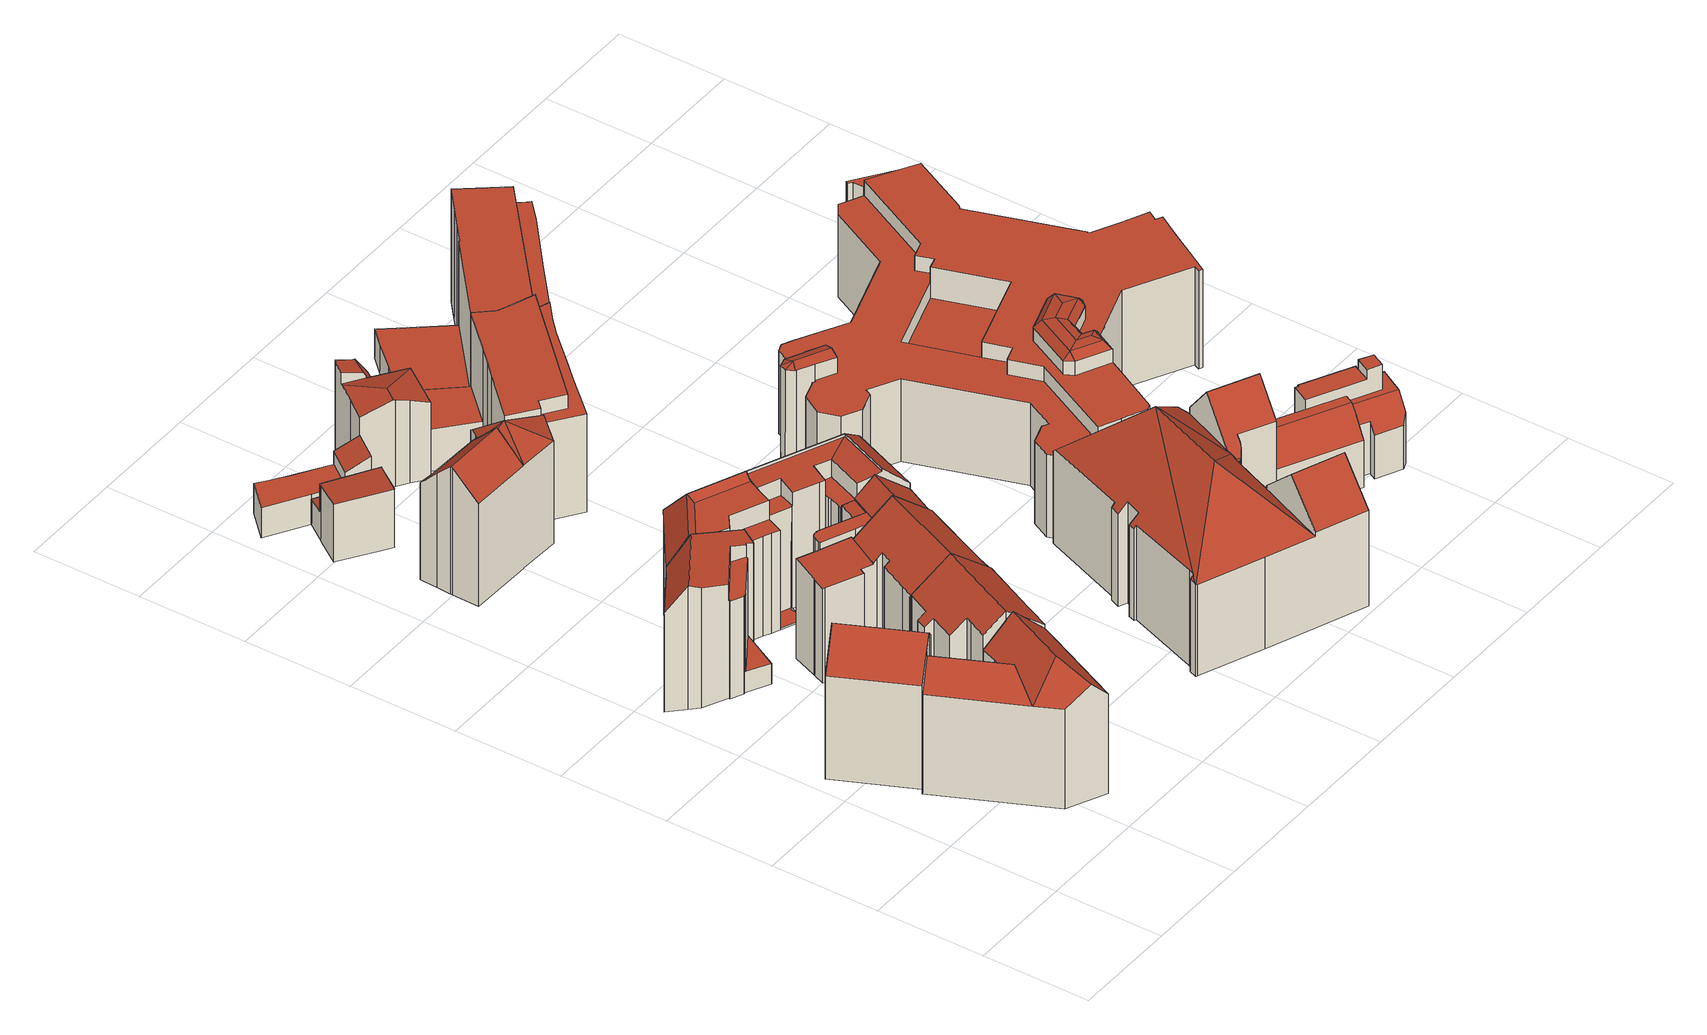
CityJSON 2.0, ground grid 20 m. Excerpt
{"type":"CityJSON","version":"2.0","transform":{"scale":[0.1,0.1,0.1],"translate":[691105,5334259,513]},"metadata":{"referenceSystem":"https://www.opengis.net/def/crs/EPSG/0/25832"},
"CityObjects":{
"building1":{"type":"Building","attributes":{"Gemeindeschluessel":"09162000","HoeheDach":"540.740","HoeheGrund":"514.372","Methode":"2000","NiedrigsteTraufeDesGebaeudes":"534.803","Geometrietyp2DReferenz":"3000","function":"31001_9998","roofType":"3100","measuredHeight":26.37,"storeysAboveGround":6},"geometry":[{"type":"MultiSurface","lod":"2","boundaries":[[[0,1,2,3,4,5,6,7,8,9]],[[6,10,11,7]],[[4,12,13,5]],[[14,15,16,17,18,19,11]],[[0,17,16,1]],[[1,16,15,2]],[[3,14,12,4]],[[2,15,14,3]],[[8,19,18,9]],[[13,12,14,11,10]],[[7,11,19,8]],[[5,13,10,6]],[[9,18,17,0]]],"semantics":{"surfaces":[{"type":"GroundSurface"},{"type":"WallSurface"},{"type":"RoofSurface"}],"values":[0,1,1,2,1,1,1,1,1,2,1,1,1]}}]},
"building2":{"type":"Building","attributes":{"Gemeindeschluessel":"09162000","HoeheDach":"538.880","HoeheGrund":"513.494","Methode":"2000","NiedrigsteTraufeDesGebaeudes":"533.080","Geometrietyp2DReferenz":"3000","function":"31001_9998","roofType":"3200","measuredHeight":25.39,"storeysAboveGround":6},"geometry":[{"type":"MultiSurface","lod":"2","boundaries":[[[20,21,22,23]],[[24,25,26,27]],[[24,28,29,30,31,25]],[[32,33,34,35,36,37,38]],[[28,24,27,39,40,41,20,23,42,43,44,45,46,47,48,49]],[[29,50,51,30]],[[39,37,36,40]],[[43,52,53,44]],[[50,54,55,56,57,58,59,51]],[[23,22,60,42]],[[48,55,54,49]],[[33,61,34]],[[31,30,51,59,53,52,60,22,21,61,33]],[[46,57,56,47]],[[47,56,55,48]],[[42,60,52,43]],[[31,32,38,26,25]],[[45,58,57,46]],[[40,36,35,41]],[[33,32,31]],[[20,41,35,34,61,21]],[[28,49,54,50,29]],[[45,44,53,59,58]],[[39,27,26,38,37]]],"semantics":{"surfaces":[{"type":"WallSurface"},{"type":"RoofSurface"},{"type":"GroundSurface"}],"values":[0,0,0,1,2,1,0,0,1,0,0,1,1,0,0,0,1,0,0,0,0,0,0,0]}}]},
"building3":{"type":"Building","attributes":{"Gemeindeschluessel":"09162000","HoeheDach":"517.518","HoeheGrund":"513.070","Methode":"1000","NiedrigsteTraufeDesGebaeudes":"517.518","Geometrietyp2DReferenz":"3000","function":"31001_2000","roofType":"1000","measuredHeight":4.45},"geometry":[{"type":"MultiSurface","lod":"2","boundaries":[[[62,63,64,65,66,67,68,69,70,71,72,73,74,75]],[[76,75,74,77]],[[78,69,68,79]],[[80,81,63,62,75,76]],[[81,82,83,65,64,63]],[[84,66,65,83]],[[71,70,85,86,87,72]],[[85,70,69,78]],[[82,81,80,76,77,88,87,86,85,78,79,89,84,83]],[[68,67,66,84,89,79]],[[77,74,73,88]],[[88,73,72,87]]],"semantics":{"surfaces":[{"type":"RoofSurface"},{"type":"WallSurface"},{"type":"GroundSurface"}],"values":[0,1,1,1,1,1,1,1,2,1,1,1]}}]},
"building4":{"type":"Building","attributes":{"Gemeindeschluessel":"09162000","HoeheDach":"516.360","HoeheGrund":"513.070","Methode":"2000","NiedrigsteTraufeDesGebaeudes":"516.360","Geometrietyp2DReferenz":"3000","function":"51009_1610","roofType":"1000","measuredHeight":3.29},"geometry":[{"type":"MultiSurface","lod":"2","boundaries":[[[90,91,92,93]],[[90,93,94,95,96,97,98,99,100,101,102,103,104,105,106,107,108,109,110,111,112,113,114,115,116,83,84,79,117,85,87,88,77,76,81,118,119,120]],[[113,121,122,114]],[[103,123,124,104]],[[96,125,126,97]],[[116,127,128,83]],[[93,92,129,94]],[[119,130,131,120]],[[98,132,133,99]],[[102,134,123,103]],[[87,135,136,88]],[[118,137,130,119]],[[84,138,139,79]],[[95,140,125,96]],[[76,141,142,81]],[[94,129,140,95]],[[114,122,143,115]],[[104,124,144,105]],[[99,133,145,100]],[[117,146,147,85]],[[88,136,148,77]],[[109,149,150,110]],[[81,142,137,118]],[[83,128,138,84]],[[77,148,141,76]],[[110,150,151,111]],[[79,139,146,117]],[[105,144,152,106]],[[115,143,127,116]],[[107,153,154,108]],[[97,126,132,98]],[[108,154,149,109]],[[101,155,134,102]],[[92,91,131,130,137,142,141,148,136,135,147,146,139,138,128,127,143,122,121,156,151,150,149,154,153,152,144,124,123,134,155,145,133,132,126,125,140,129]],[[120,131,91,90]],[[100,145,155,101]],[[106,152,153,107]],[[111,151,156,112]],[[112,156,121,113]],[[85,147,135,87]]],"semantics":{"surfaces":[{"type":"WallSurface"},{"type":"GroundSurface"},{"type":"RoofSurface"}],"values":[0,1,0,0,0,0,0,0,0,0,0,0,0,0,0,0,0,0,0,0,0,0,0,0,0,0,0,0,0,0,0,0,0,2,0,0,0,0,0,0]}}]},
"building5":{"type":"Building","attributes":{"Gemeindeschluessel":"09162000","HoeheDach":"539.340","HoeheGrund":"514.979","Methode":"2000","NiedrigsteTraufeDesGebaeudes":"519.100","Geometrietyp2DReferenz":"3000","function":"31001_2000","roofType":"3100","measuredHeight":24.36,"storeysAboveGround":7},"geometry":[{"type":"MultiSurface","lod":"2","boundaries":[[[157,158,159,160,161,162,163,164,165,166,167,168,169,170,171,172]],[[172,171,173,174,175]],[[170,176,173,171]],[[175,177,157,172]],[[178,179,180,181]],[[163,182,183,164]],[[167,184,185,168]],[[186,178,181]],[[161,160,186,181,180,187]],[[174,173,176,188,185,184,189]],[[190,191,192,193]],[[167,166,194,189,184]],[[177,195,158,157]],[[158,195,196,159]],[[166,165,197,193,192,194]],[[162,198,182,163]],[[177,175,174,189,194,192,191,199,196,195]],[[164,183,197,165]],[[168,185,188,169]],[[200,199,191,190]],[[198,187,180,179,200,190,193,197,183,182]],[[160,159,196,199,200,179,178,186]],[[169,188,176,170]],[[161,187,198,162]]],"semantics":{"surfaces":[{"type":"GroundSurface"},{"type":"WallSurface"},{"type":"RoofSurface"}],"values":[0,1,1,1,1,1,1,2,1,2,1,1,1,1,1,1,2,1,1,1,2,1,1,1]}}]},
"building6":{"type":"Building","attributes":{"Gemeindeschluessel":"09162000","HoeheDach":"539.519","HoeheGrund":"513.494","Methode":"2000","NiedrigsteTraufeDesGebaeudes":"532.766","Geometrietyp2DReferenz":"3000","function":"31001_1000","roofType":"3100","measuredHeight":26.02,"storeysAboveGround":6},"geometry":[{"type":"MultiSurface","lod":"2","boundaries":[[[201,202,203,204,205,206]],[[207,208,209,210,211,212,213,214,215,216,217,218,219,220,221,222]],[[223,214,213,224]],[[225,226,227,206,205,204,228,229,212,211,210]],[[230,229,228,231]],[[222,221,220,232,233,234]],[[235,226,225,44]],[[46,227,226,235]],[[231,228,204,203]],[[236,215,214,223]],[[203,202,201,46,235,44,237,43,238,239,234,233,232,240,241,242,243,236,223,224,244,230,231]],[[240,232,220,219,218,241]],[[212,229,230,244,224,213]],[[43,209,208,238]],[[238,208,207,239]],[[201,206,227,46]],[[241,218,217,242]],[[237,44,225,210,209,43]],[[216,215,236,243,242,217]],[[239,207,222,234]]],"semantics":{"surfaces":[{"type":"WallSurface"},{"type":"RoofSurface"},{"type":"GroundSurface"}],"values":[0,1,0,1,0,0,0,0,0,0,2,0,0,0,0,0,0,0,0,0]}}]},
"building7":{"type":"Building","attributes":{"Gemeindeschluessel":"09162000","HoeheDach":"539.070","HoeheGrund":"514.590","Methode":"2000","NiedrigsteTraufeDesGebaeudes":"534.308","Geometrietyp2DReferenz":"3000","function":"31001_9998","roofType":"3100","measuredHeight":24.48,"storeysAboveGround":5},"geometry":[{"type":"MultiSurface","lod":"2","boundaries":[[[245,246,247,248,249]],[[245,249,250,251]],[[252,253,254,255]],[[256,257,258,259]],[[260,253,252,261,262,263,264]],[[258,257,265,266,267,268,269,270,271,272]],[[271,273,274,272]],[[270,275,273,271]],[[276,268,267,277]],[[249,248,262,261]],[[277,267,266,278]],[[279,269,268,276]],[[279,264,263,275,270,269]],[[280,281,246,245,251]],[[249,261,252,255,250]],[[260,264,279,276,277,278,282,256,259,281,280,254,253]],[[250,255,254,280,251]],[[278,266,265,282]],[[282,265,257,256]],[[281,259,258,272,274,247,246]],[[262,248,247,274,273,275,263]]],"semantics":{"surfaces":[{"type":"RoofSurface"},{"type":"WallSurface"},{"type":"GroundSurface"}],"values":[0,0,1,1,1,0,1,1,1,0,1,1,1,1,0,2,1,1,1,1,0]}}]},
"building8":{"type":"Building","attributes":{"Gemeindeschluessel":"09162000","HoeheDach":"539.250","HoeheGrund":"514.206","Methode":"2000","NiedrigsteTraufeDesGebaeudes":"532.777","Geometrietyp2DReferenz":"3000","function":"31001_9998","roofType":"3100","measuredHeight":25.04,"storeysAboveGround":5},"geometry":[{"type":"MultiSurface","lod":"2","boundaries":[[[283,284,285,286,287]],[[288,289,290,291]],[[283,287,292,293]],[[294,295,296,297]],[[298,299,289,288]],[[300,301,302,303]],[[304,305,306,307]],[[307,306,308,309]],[[310,311,305,304]],[[293,292,312,313]],[[314,315,316,317]],[[290,289,299,318,319,320,308,306,305,311,321]],[[322,320,319]],[[323,324,325,326]],[[326,325,327,328]],[[329,330,331,332]],[[291,290,321,333]],[[297,296,334,335]],[[317,316,330,329]],[[336,337,338,339]],[[300,303,340,341]],[[335,334,302,301]],[[313,312,295,294]],[[339,338,315,314]],[[298,332,331,342,318,299]],[[302,334,296,295,312,292,287,286,303]],[[318,342,319]],[[343,309,308,320,322,344]],[[343,344,285,284]],[[333,321,311,310]],[[303,286,285,344,322,319,342,331,330,316,315,338,337,327,325,324,340]],[[300,341,323,326,328,336,339,314,317,329,332,298,288,291,333,310,304,307,309,343,284,283,293,313,294,297,335,301]],[[328,327,337,336]],[[341,340,324,323]]],"semantics":{"surfaces":[{"type":"WallSurface"},{"type":"RoofSurface"},{"type":"GroundSurface"}],"values":[0,0,0,0,0,0,0,0,0,0,0,1,0,0,0,0,0,0,0,0,0,0,0,0,0,1,0,0,0,0,1,2,0,0]}}]},
"building9":{"type":"Building","attributes":{"Gemeindeschluessel":"09162000","HoeheDach":"527.117","HoeheGrund":"515.690","Methode":"2000","NiedrigsteTraufeDesGebaeudes":"520.556","Geometrietyp2DReferenz":"3000","function":"31001_9998","roofType":"1000","measuredHeight":11.43,"storeysAboveGround":3},"geometry":[{"type":"MultiSurface","lod":"2","boundaries":[[[345,346,347,348,349,350]],[[351,352,353,354,355,356]],[[357,358,359,360,361,362,363,364,365,349,348,347,366]],[[367,356,355,350,349,365,364]],[[368,369,367,364,363,362]],[[354,353,370,346,345,350,355]],[[358,357,366,370,353,352,371]],[[360,359,358,371,372,373]],[[374,373,372,371,352,351,356,367,369,368]],[[347,346,370,366]],[[361,360,373,374,368,362]]],"semantics":{"surfaces":[{"type":"WallSurface"},{"type":"GroundSurface"},{"type":"RoofSurface"}],"values":[0,0,1,0,0,2,0,0,2,0,0]}}]},
"building10":{"type":"Building","attributes":{"Gemeindeschluessel":"09162000","HoeheDach":"540.650","HoeheGrund":"515.300","Methode":"2000","NiedrigsteTraufeDesGebaeudes":"534.449","Geometrietyp2DReferenz":"3000","function":"31001_9998","roofType":"3100","measuredHeight":25.35,"storeysAboveGround":6},"geometry":[{"type":"MultiSurface","lod":"2","boundaries":[[[375,376,377,378]],[[379,380,381]],[[382,381,383,384]],[[385,386,387,388,389,390]],[[391,392,393,394]],[[395,396,397,398,399,400,401,375,378,402,403,404,391,394,387,386,385,405,406,407,408,409,410,411,412]],[[403,413,414,404]],[[383,415,416,384]],[[399,417,418,400]],[[398,397,396,419,420,382,384,417,399]],[[421,380,379,422,410,409,408,407]],[[411,423,424,412]],[[420,419,425,424,381]],[[426,427,428]],[[381,428,429,415,383]],[[430,427,426,421,407,406,405,385,390]],[[420,381,382]],[[424,423,422,379,381]],[[377,431,413,403,402,378]],[[395,425,419,396]],[[394,393,388,387]],[[432,433,430,390,389,388,393,392,414,413,431,377,376,434]],[[412,424,425,395]],[[415,429,428,427,430,433,432]],[[384,416,415,432,434,418,417]],[[404,414,392,391]],[[418,434,376,375,401,400]],[[410,422,423,411]],[[381,380,421,426,428]]],"semantics":{"surfaces":[{"type":"WallSurface"},{"type":"RoofSurface"},{"type":"GroundSurface"}],"values":[0,1,1,0,0,2,0,0,0,0,0,0,1,1,1,0,1,1,0,0,0,1,0,0,1,0,0,0,1]}}]},
"building11":{"type":"Building","attributes":{"Gemeindeschluessel":"09162000","HoeheDach":"525.798","HoeheGrund":"515.570","Methode":"2000","NiedrigsteTraufeDesGebaeudes":"521.545","Geometrietyp2DReferenz":"3000","function":"31001_2000","roofType":"1000","measuredHeight":10.23},"geometry":[{"type":"MultiSurface","lod":"2","boundaries":[[[435,436,437,438]],[[439,438,437,440]],[[441,442,443,444,445,446]],[[447,439,440,448,449,443,442,441]],[[450,447,441,446]],[[440,437,436,451,452,453,448]],[[454,455,450,446,445,444,456,453,452,451]],[[455,454,435,438,439,447,450]],[[451,436,435,454]],[[449,448,453,456,444,443]]],"semantics":{"surfaces":[{"type":"RoofSurface"},{"type":"WallSurface"},{"type":"GroundSurface"}],"values":[0,1,1,0,1,1,2,1,1,1]}}]},
"building12":{"type":"Building","attributes":{"Gemeindeschluessel":"09162000","HoeheDach":"538.540","HoeheGrund":"514.084","Methode":"2000","NiedrigsteTraufeDesGebaeudes":"517.982","Geometrietyp2DReferenz":"3000","function":"31001_1000","roofType":"3100","measuredHeight":24.46,"storeysAboveGround":5},"geometry":[{"type":"MultiSurface","lod":"2","boundaries":[[[457,458,459,460]],[[461,462,463,464]],[[465,466,467,468]],[[469,457,460,470]],[[471,472,473,474,475,476,477,478,479,480,481,463,462,482,483,484,485]],[[477,476,486,487,488,489,478]],[[490,491,474,473,472,492]],[[488,493,467,466,494,495,489]],[[494,466,465,496,497,495]],[[498,458,457,469]],[[499,492,472,471,485,500]],[[501,483,482,502]],[[503,460,459,504,505,506]],[[506,505,504,507,486,476,475]],[[507,504,459,508,509,510,468,467,493,511]],[[463,481,480,512,513,464]],[[488,487,511,493]],[[486,507,511,487]],[[470,460,503,514]],[[508,459,458,498]],[[469,470,514,515,491,490,492,499,500,516,501,502,461,464,513,512,517,518,497,496,465,468,510,509,508,498]],[[479,478,489,495,497,518,517]],[[502,482,462,461]],[[516,484,483,501]],[[515,514,503,506,475,474,491]],[[500,485,484,516]],[[512,480,479,517]]],"semantics":{"surfaces":[{"type":"RoofSurface"},{"type":"WallSurface"},{"type":"GroundSurface"}],"values":[0,1,1,1,0,1,1,0,1,1,1,1,0,1,1,1,1,0,1,1,2,1,1,1,1,1,1]}}]},
"building13":{"type":"Building","attributes":{"Gemeindeschluessel":"09162000","HoeheDach":"539.080","HoeheGrund":"514.563","Methode":"2000","NiedrigsteTraufeDesGebaeudes":"514.891","Geometrietyp2DReferenz":"3000","function":"31001_9998","roofType":"2100","measuredHeight":24.52,"storeysAboveGround":5},"geometry":[{"type":"MultiSurface","lod":"2","boundaries":[[[519,520,521,522]],[[523,252,261,524]],[[525,526,527,279]],[[528,529,530,531]],[[532,533,534,535]],[[532,536,537,538,539,533]],[[529,540,541,542,543,544,530]],[[535,534,545,546]],[[522,521,547,548,549]],[[550,551,552,553]],[[542,554,555,543]],[[539,556,557,521,520,558,545,534,533]],[[559,560,561,538,537]],[[539,538,561,556]],[[562,563,526,525]],[[550,553,536,532,535,546,564,565,566,567,562,525,279,264,260,253,568]],[[567,566,549,548,569,541,540]],[[546,545,558,564]],[[556,561,570,557]],[[551,550,568,571]],[[264,279,527,531,530,544]],[[524,560,559,572]],[[260,264,544,543,555,573,261,252,253]],[[557,570,547,521]],[[574,519,522,549]],[[523,571,568,253,252]],[[573,555,554,569,548,547,570,561,560]],[[524,572,552,551,571,523]],[[565,564,558,520,519,574]],[[565,574,549,566]],[[536,553,552,572,559,537]],[[261,573,560,524]],[[541,569,554,542]],[[526,563,528,531,527]],[[562,567,540,529,528,563]]],"semantics":{"surfaces":[{"type":"WallSurface"},{"type":"RoofSurface"},{"type":"GroundSurface"}],"values":[0,1,0,0,0,0,1,0,0,0,0,1,1,0,0,2,0,0,0,0,0,0,0,0,1,0,1,1,0,0,0,0,0,1,0]}}]},
"building14":{"type":"Building","attributes":{"Gemeindeschluessel":"09162000","HoeheDach":"531.320","HoeheGrund":"514.096","Methode":"2000","NiedrigsteTraufeDesGebaeudes":"521.301","Geometrietyp2DReferenz":"3000","function":"31001_9998","roofType":"3200","measuredHeight":17.22,"storeysAboveGround":4},"geometry":[{"type":"MultiSurface","lod":"2","boundaries":[[[575,576,577,578]],[[579,580,581,582]],[[583,584,585,586,587]],[[588,589,576,575]],[[577,576,589,590,591,592,593]],[[594,595,596,597,598,599,600]],[[601,597,596,602]],[[603,604,605,606]],[[607,590,589,588]],[[608,594,600,609]],[[607,609,600,599,610,591,590]],[[587,586,581,580,605,604,611]],[[597,585,584,598]],[[612,583,587,611]],[[606,605,580,579]],[[603,613,614,615,612,611,604]],[[593,592,615,614,616]],[[617,578,577,593,616]],[[601,582,581,586,585,597]],[[608,609,607,588,575,578,617,613,603,606,579,582,601,602,618]],[[583,612,615,592,591,610]],[[602,596,595,618]],[[594,608,618,595]],[[583,610,599,598,584]],[[617,616,614,613]]],"semantics":{"surfaces":[{"type":"WallSurface"},{"type":"RoofSurface"},{"type":"GroundSurface"}],"values":[0,0,1,0,1,1,0,0,0,0,0,1,0,0,0,0,1,0,0,2,1,0,0,0,0]}}]},
"building15":{"type":"Building","attributes":{"Gemeindeschluessel":"09162000","HoeheDach":"536.943","HoeheGrund":"514.730","Methode":"2000","NiedrigsteTraufeDesGebaeudes":"534.059","Geometrietyp2DReferenz":"3000","function":"31001_9998","roofType":"1000","measuredHeight":22.21,"storeysAboveGround":7},"geometry":[{"type":"MultiSurface","lod":"2","boundaries":[[[619,620,621,622]],[[620,619,623,624,625,626,627]],[[628,629,630,631]],[[632,633,634,635]],[[636,637,629,628]],[[638,639,640,641]],[[642,643,644,645,646,640,639,647,623,619,622,632,635]],[[648,647,639,638]],[[641,640,646,649]],[[634,633,621,620,627,650,651,630,629,637,652,653,654,655]],[[656,653,652,657]],[[658,644,643,659]],[[655,654,653,656,660,661]],[[658,662,649,646,645,644]],[[624,623,647,648]],[[622,621,633,632]],[[648,638,641,649,662,658,659,663,664,661,660,656,657,636,628,631,665,666,626,625,624]],[[657,652,637,636]],[[631,630,651,665]],[[664,663,642,635,634,655,661]],[[650,627,626,666,665,651]],[[659,643,642,663]]],"semantics":{"surfaces":[{"type":"WallSurface"},{"type":"RoofSurface"},{"type":"GroundSurface"}],"values":[0,0,0,0,0,0,1,0,0,1,0,0,0,0,0,0,2,0,0,0,0,0]}}]},
"building16":{"type":"Building","attributes":{"Gemeindeschluessel":"09162000","HoeheDach":"522.399","HoeheGrund":"514.175","Methode":"2000","NiedrigsteTraufeDesGebaeudes":"522.399","Geometrietyp2DReferenz":"3000","function":"31001_9998","roofType":"1000","measuredHeight":8.22,"storeysAboveGround":2},"geometry":[{"type":"MultiSurface","lod":"2","boundaries":[[[667,668,669,670]],[[671,672,673,674]],[[675,676,672,671]],[[667,670,675,671,674]],[[674,673,668,667]],[[670,669,676,675]],[[673,672,676,669,668]]],"semantics":{"surfaces":[{"type":"WallSurface"},{"type":"GroundSurface"},{"type":"RoofSurface"}],"values":[0,0,0,1,0,0,2]}}]},
"building17":{"type":"Building","attributes":{"name":"Berufsschule, Fachschulen und Berufsfachschule","Gemeindeschluessel":"09162000","HoeheDach":"544.910","HoeheGrund":"514.670","Methode":"2000","NiedrigsteTraufeDesGebaeudes":"531.345","Geometrietyp2DReferenz":"3000","function":"31001_9998","roofType":"3200","measuredHeight":30.24,"storeysAboveGround":4},"geometry":[{"type":"MultiSurface","lod":"2","boundaries":[[[677,678,679,680,681,682]],[[683,684,685,686]],[[687,688,689,690]],[[691,692,693,694,695,696]],[[697,698,699,700,701]],[[702,703,704,705,706,707,708,679,678,677,709,710,711,712,713,714,715,716,717,683,686,718,719,720,721,722,723,724,725,726,727,728,729,730,731,732,733,734,735,736,737,738,739,740,741,742,743,744,745,746,747,687,690,748,749,750,751,752,753]],[[726,754,755,727]],[[737,756,757,738]],[[735,758,759,736]],[[760,761,762,763,764]],[[725,765,754,726]],[[739,766,767,740]],[[719,768,769,720]],[[707,770,771,708]],[[772,694,693,773,774]],[[775,776,777,744,743,742]],[[778,779,780,700,699,753,752,751,750,749,781]],[[744,777,782,745]],[[736,759,756,737]],[[696,695,694,783,784,785,764,763,786]],[[705,787,788,706]],[[745,782,789,746]],[[720,769,790,721]],[[719,718,686,685,774,773,768]],[[706,788,770,707]],[[774,685,684,791,792,793,794,772]],[[715,793,792,716]],[[795,796,797,734,733,732]],[[690,689,798,748]],[[783,794,793,715,714,713,784]],[[754,765,696,786,799,755]],[[704,800,787,705]],[[712,785,784,713]],[[801,723,722,721,790,802]],[[709,803,804,710]],[[701,700,780,805,762]],[[806,778,781,798,689,688,807,789,782,777,776]],[[716,792,791,717]],[[800,704,703,702,698,697]],[[746,789,807,747]],[[747,807,688,687]],[[724,723,801,691,696,765,725]],[[753,699,698,702]],[[802,790,769,768,773,693,692]],[[740,767,808,741]],[[734,797,758,735]],[[741,808,775,742]],[[786,806,796,795,809,810,799]],[[755,799,810,811,730,729,728,727]],[[677,682,803,709]],[[809,795,732,731,730,811]],[[717,791,684,683]],[[804,803,682,681,761,760]],[[738,757,766,739]],[[748,798,781,749]],[[708,771,680,679]],[[809,811,810]],[[763,806,786]],[[711,710,804,760,764,785,712]],[[763,762,805,780,779,778,806]],[[794,783,694,772]],[[801,802,692,691]],[[806,776,775,808,767,766,757,756,759,758,797,796]],[[681,680,771,770,788,787,800,697,701,762,761]]],"semantics":{"surfaces":[{"type":"WallSurface"},{"type":"RoofSurface"},{"type":"GroundSurface"}],"values":[0,0,0,0,1,2,0,0,0,0,0,0,0,0,0,0,0,0,0,1,0,0,0,0,0,1,0,0,0,0,1,0,0,0,0,0,1,0,0,0,0,0,0,1,0,0,0,1,0,0,0,0,1,0,0,0,1,1,0,1,0,1,1,1]}}]},
"building18":{"type":"Building","attributes":{"Gemeindeschluessel":"09162000","HoeheDach":"536.380","HoeheGrund":"514.069","Methode":"2000","NiedrigsteTraufeDesGebaeudes":"519.828","Geometrietyp2DReferenz":"3000","function":"31001_9998","roofType":"1000","measuredHeight":22.31,"storeysAboveGround":7},"geometry":[{"type":"MultiSurface","lod":"2","boundaries":[[[812,813,814,815]],[[608,816,817,618]],[[818,819,820,821]],[[822,823,824,825]],[[812,826,827,828,829,813]],[[821,820,827,826]],[[830,831,816,608]],[[832,833,834,835,836,837]],[[602,838,839,840]],[[841,842,843,844,837,836,845]],[[822,846,841,845,847,823]],[[840,839,819,818]],[[848,842,841,846]],[[822,825,849,830,608,618,602,840,818,821,826,812,815,850,833,832,851,852,848,846]],[[618,817,838,602]],[[852,843,842,848]],[[850,853,834,833]],[[815,814,853,850]],[[854,824,823,847,835,834,853,814,813,829,855]],[[856,855,829,828]],[[836,835,847,845]],[[832,837,844,851]],[[825,824,854,849]],[[830,849,854,855,856,831]],[[851,844,843,852]],[[831,856,828,827,820,819,839,838,817,816]]],"semantics":{"surfaces":[{"type":"WallSurface"},{"type":"RoofSurface"},{"type":"GroundSurface"}],"values":[0,0,0,0,0,0,0,0,0,1,0,0,0,2,0,0,0,0,1,0,0,0,0,0,0,1]}}]},
"building19":{"type":"Building","attributes":{"Gemeindeschluessel":"09162000","HoeheDach":"532.810","HoeheGrund":"515.027","Methode":"2000","NiedrigsteTraufeDesGebaeudes":"520.930","Geometrietyp2DReferenz":"3000","function":"31001_9998","roofType":"2100","measuredHeight":17.78,"storeysAboveGround":3},"geometry":[{"type":"MultiSurface","lod":"2","boundaries":[[[857,858,859,860,861]],[[862,863,864,865,866,867]],[[868,869,864,863]],[[870,871,872,873]],[[860,859,874,875,876]],[[877,878,879,866,865]],[[880,881,882,883,879,878,884,885]],[[884,878,886,875,874]],[[887,888,889,890,891]],[[873,872,891,890]],[[881,892,893,882]],[[894,895,871,870,896,897]],[[898,899,900,901]],[[877,865,864,869,902]],[[901,900,903,904]],[[889,888,899,898]],[[862,867,897,896]],[[895,894,905,906]],[[889,898,901,904,857,861,907,868,863,862,896,870,873,890]],[[861,860,876,907]],[[858,908,885,884,874,859]],[[858,903,900,899,888,887,908]],[[902,886,878,877]],[[904,903,858,857]],[[906,905,893,892,909]],[[879,883,905,894,897,867,866]],[[887,891,872,871,895,906,909,880,885,908]],[[883,882,893,905]],[[868,907,876,875,886,902,869]],[[909,892,881,880]]],"semantics":{"surfaces":[{"type":"WallSurface"},{"type":"RoofSurface"},{"type":"GroundSurface"}],"values":[0,0,0,0,1,0,0,1,0,0,1,0,0,1,0,0,0,0,2,0,0,1,0,0,0,1,1,0,0,0]}}]},
"building20":{"type":"Building","attributes":{"Gemeindeschluessel":"09162000","HoeheDach":"536.700","HoeheGrund":"513.242","Methode":"2000","NiedrigsteTraufeDesGebaeudes":"519.408","Geometrietyp2DReferenz":"3000","function":"31001_3000","roofType":"1000","measuredHeight":23.46,"storeysAboveGround":4},"geometry":[{"type":"MultiSurface","lod":"2","boundaries":[[[910,911,912,913,914,915,916,917,918,919,920,921,922,923,924,925,926,927,928,929,930,931,932,933,934,935,936,937,938,939,940,941,942,943,944,945,946,947,948,949,950,951,952,953,954,955,956,957]],[[958,959,960,961]],[[962,933,932,963]],[[964,965,966,967]],[[968,916,915,969]],[[961,970,971,972]],[[973,974,975,976]],[[977,978,979,980]],[[981,914,913,982]],[[951,983,984,952]],[[985,986,987,988]],[[989,990,991,992]],[[993,994,995,996]],[[997,998,999,1000]],[[1001,984,1002]],[[971,1003,1004,972]],[[1005,1006,1007,1008]],[[1009,1010,1011,1012]],[[1013,1014,1015,1016,1017]],[[1018,918,917,1019]],[[1020,1021,1022,1023]],[[1024,1025,986,985]],[[1014,1026,1027,1028,1015]],[[1029,943,942,1030]],[[1031,1032,1033,1034,1035,966,965,995,994,1036,979,978,1037,1038,1011,1010,1039,1040,1022,1021,975,974,1041,1042,1043,1044,1045,1046,1047,1048,1049,962,963,1050,1051,1052,1053,999,998,991,990,1054,1055,1056,1005,1008]],[[960,959,1057,1058,1059]],[[1059,1060,1003,971]],[[1019,917,916,968]],[[1044,939,938,1045]],[[972,1004,1061,1062]],[[1063,925,924,1064]],[[1065,1016,1015]],[[980,979,1036,1066]],[[1067,1068,1052,1051,930,929]],[[1069,957,956,1057,959,958,1070,946,945,1071]],[[1072,1073,1074,1075]],[[1076,1056,1055,1077]],[[948,1062,1061,949]],[[946,1070,1078,947]],[[1079,1034,1033,1080]],[[910,957,1069,1081]],[[1042,941,940,1043]],[[992,991,998,997]],[[1082,1040,1039,1083]],[[1084,1085,1086,1087,1088,1089,987,986,1025]],[[988,987,1089,1090]],[[1091,1080,1033,1032,1092]],[[1093,1094,1095,1096]],[[1060,1002,1097,1003]],[[1045,938,937,1046]],[[1065,1098,1017,1016]],[[955,1058,1057,956]],[[970,960,1059,971]],[[1058,1099,1060,1059]],[[1100,1030,942,941,1042,1041]],[[1031,1008,1007,1101,1102]],[[1002,1103,1097]],[[1099,1001,1002,1060]],[[950,1104,983,951]],[[952,984,1001,953]],[[1070,958,961,972,1078]],[[1078,972,1062]],[[1105,1088,1087,1106]],[[996,995,965,964]],[[1107,1049,1048,1108]],[[1109,1038,1037,1110]],[[1111,1095,1094,1112,1113,1074,1073,1114]],[[949,1061,1104,950]],[[1049,934,933,962]],[[1027,1092,1102,1101,1065,1028]],[[1115,920,919,1116]],[[1012,1011,1038,1109]],[[1004,1103,1104,1061]],[[1117,921,920,1115]],[[1090,1089,1088,1105]],[[1118,1013,1017,1098,1119]],[[1120,935,934,1049,1107]],[[1085,928,927,1086]],[[1077,1055,1054,1121]],[[1122,1047,936,935,1120]],[[1123,1113,1112,1124]],[[1000,999,1053,1125]],[[1110,1037,978,977]],[[1023,1022,1040,1082]],[[953,1001,1099,954]],[[1028,1065,1015]],[[1108,1048,1047,1122]],[[1126,1106,1087,1086,927,926]],[[976,975,1021,1020]],[[1100,1041,974,973]],[[1003,1097,1103,1004]],[[1127,944,943,1029]],[[1114,924,923,1111]],[[1076,1128,1129,1006,1005,1056]],[[1130,911,910,1081]],[[1069,1071,1127,1029,1030,1100,973,976,1020,1023,1082,1083,1009,1012,1109,1110,977,980,1066,993,996,964,967,1131,1079,1080,1091,1026,1014,1013,1118,1128,1076,1077,1121,989,992,997,1000,1125,1068,1067,1132,1024,985,988,1090,1105,1106,1126,1063,1064,1072,1075,1123,1124,1093,1096,1133,1117,1115,1116,1018,1019,968,969,981,982,1134,1130,1081]],[[1002,984,983,1103]],[[1071,945,944,1127]],[[1066,1036,994,993]],[[1075,1074,1113,1123]],[[947,1078,1062,948]],[[1091,1092,1027,1026]],[[1125,1053,1052,1068]],[[1050,931,930,1051]],[[954,1099,1058,955]],[[1133,922,921,1117]],[[1126,926,925,1063]],[[969,915,914,981]],[[967,966,1035,1131]],[[1131,1035,1034,1079]],[[1134,912,911,1130]],[[982,913,912,1134]],[[1132,1084,1025,1024]],[[1046,937,936,1047]],[[1116,919,918,1018]],[[1133,1096,1095,1111,923,922]],[[1031,1102,1092,1032]],[[1121,1054,990,989]],[[1084,1132,1067,929,928,1085]],[[1043,940,939,1044]],[[963,932,931,1050]],[[1118,1119,1129,1128]],[[1103,983,1104]],[[1101,1007,1006,1129,1119,1098,1065]],[[1122,1120,1107,1108]],[[1072,1064,924,1114,1073]],[[961,960,970]],[[1083,1039,1010,1009]],[[1124,1112,1094,1093]]],"semantics":{"surfaces":[{"type":"RoofSurface"},{"type":"WallSurface"},{"type":"GroundSurface"}],"values":[0,0,1,1,1,0,1,1,1,1,1,1,1,1,0,0,1,1,1,1,1,1,1,1,0,0,0,1,1,0,1,0,1,1,1,1,1,1,1,1,1,1,1,1,0,1,1,1,0,1,0,1,0,0,1,1,0,0,1,1,0,0,1,1,1,1,0,1,1,0,1,1,0,1,1,1,1,1,1,1,1,1,1,1,1,0,1,1,1,1,0,1,1,1,1,2,0,1,1,1,1,1,1,1,1,1,1,1,1,1,1,1,1,1,1,1,1,1,1,1,1,1,0,0,0,1,0,1,1]}}]}
},
"vertices":[
[129,394,14],[142,366,14],[153,343,14],[135,334,14],[117,326,14],[81,309,14],[16,448,14],[70,473,14],[125,499,14],[166,411,14],[16,448,218],[70,473,277],[117,326,257],[81,309,218],[135,334,277],[153,343,258],[142,366,258],[129,394,258],[166,411,218],[125,499,218],
[209,258,5],[209,258,206],[211,262,206],[211,262,5],[81,309,5],[81,309,201],[117,326,243],[117,326,5],[176,105,5],[176,105,201],[155,150,201],[154,151,201],[178,202,246],[201,253,201],[201,254,201],[195,252,207],[153,343,207],[135,334,227],[119,327,246],[135,334,5],[153,343,5],[195,252,5],[223,292,5],[224,293,5],[263,276,5],[276,270,5],[328,248,5],[326,244,5],[315,220,5],[247,72,5],[219,85,232],[219,151,259],[224,293,205],[263,276,247],[247,72,201],[315,220,201],[326,244,201],[328,248,201],[276,270,257],[274,271,259],[223,292,205],[202,255,201],
[192,307,45],[224,293,45],[236,319,45],[240,327,45],[231,331,45],[227,323,45],[227,322,45],[204,333,45],[195,312,45],[194,313,45],[192,314,45],[191,312,45],[191,311,45],[190,308,45],[190,308,1],[191,311,1],[204,333,1],[227,322,1],[192,307,1],[224,293,1],[236,319,1],[240,327,1],[231,331,1],[195,312,1],[194,313,1],[192,314,1],[191,312,1],[227,323,1],
[195,252,1],[195,252,34],[153,343,34],[153,343,1],[142,366,1],[129,394,1],[166,411,1],[125,499,1],[145,508,1],[170,499,1],[172,505,1],[177,505,1],[213,491,1],[227,458,1],[217,437,1],[215,434,1],[216,433,1],[217,432,1],[219,431,1],[240,476,1],[269,460,1],[249,419,1],[235,425,1],[226,405,1],[240,398,1],[219,352,1],[246,339,1],[205,333,1],[223,292,1],[211,262,1],[209,258,1],[226,405,34],[240,398,34],[227,458,34],[217,437,34],[166,411,34],[125,499,34],[246,339,34],[240,327,34],[142,366,34],[211,262,34],[209,258,34],[145,508,34],[170,499,34],[213,491,34],[192,314,34],[191,312,34],[223,292,34],[231,331,34],[227,322,34],[129,394,34],[190,308,34],[224,293,34],[219,352,34],[215,434,34],[172,505,34],[205,333,34],[195,312,34],[191,311,34],[240,476,34],[269,460,34],[249,419,34],[216,433,34],[217,432,34],[219,431,34],[177,505,34],[235,425,34],
[213,721,20],[201,727,20],[200,726,20],[160,650,20],[117,672,20],[115,671,20],[92,682,20],[95,684,20],[94,684,20],[48,706,20],[33,721,20],[6,747,20],[93,803,20],[106,812,20],[144,792,20],[228,749,20],[144,792,263],[145,792,263],[228,749,238],[106,812,215],[213,721,233],[197,721,61],[197,721,213],[120,671,213],[120,671,61],[92,682,213],[95,684,213],[33,721,262],[6,747,215],[160,650,61],[117,672,213],[93,803,215],[34,720,263],[174,738,213],[174,738,244],[93,685,244],[93,685,213],[48,706,257],[201,727,237],[200,726,237],[94,684,213],[115,671,213],[199,725,237],[199,725,213],
[344,283,5],[347,290,5],[349,295,5],[349,295,209],[347,290,209],[344,283,209],[246,339,234],[240,327,234],[224,293,234],[262,277,265],[282,321,265],[333,430,265],[269,461,210],[269,460,210],[249,419,210],[248,419,209],[235,425,198],[226,405,198],[239,399,209],[240,398,210],[219,352,210],[218,352,210],[269,460,5],[269,461,5],[263,276,264],[276,271,253],[328,248,209],[398,399,209],[335,430,264],[335,430,5],[398,399,5],[240,398,5],[219,352,5],[218,352,5],[276,271,5],[249,419,5],[262,277,5],[240,327,5],[246,339,5],[239,399,5],[226,405,5],[235,425,5],[248,419,5],[333,430,5],
[141,794,261],[144,792,258],[152,788,250],[226,843,250],[227,857,261],[223,899,213],[106,812,213],[342,848,214],[342,848,16],[224,899,16],[224,899,213],[239,743,16],[239,743,213],[228,749,213],[228,749,16],[316,789,16],[327,814,261],[321,802,250],[300,755,250],[300,755,16],[238,741,213],[240,740,213],[257,733,213],[270,727,213],[285,720,213],[298,750,213],[230,780,213],[205,761,213],[230,780,250],[205,761,250],[298,750,250],[270,727,16],[257,733,16],[240,740,16],[285,720,16],[106,812,16],[144,792,16],[238,741,16],
[407,590,12],[358,613,12],[358,613,220],[405,591,262],[407,590,261],[285,561,12],[285,561,198],[220,590,198],[220,590,12],[411,588,258],[411,588,12],[411,429,12],[411,429,205],[402,407,205],[402,407,12],[289,570,12],[289,570,199],[335,430,12],[398,399,12],[398,399,205],[335,430,262],[226,616,12],[226,616,202],[244,662,209],[244,662,12],[284,644,209],[284,644,12],[225,613,12],[225,613,201],[469,561,205],[469,561,12],[308,539,12],[308,539,206],[317,535,214],[317,535,12],[311,561,199],[317,574,201],[338,622,209],[216,592,198],[338,622,201],[271,464,12],[271,464,203],[271,465,203],[271,465,12],[273,464,205],[273,464,12],[326,555,12],[326,555,215],[317,559,207],[317,559,12],[216,592,12],[400,403,205],[400,403,12],[274,466,12],[274,466,205],[284,487,205],[284,487,12],[269,461,203],[269,461,12],[311,561,201],[345,619,12],[345,619,208],
[80,1465,76],[165,1413,76],[165,1413,27],[80,1465,27],[78,1466,27],[78,1466,76],[56,1434,135],[145,1380,135],[145,1380,80],[56,1434,80],[55,1434,80],[55,1434,135],[145,1380,27],[138,1371,27],[104,1326,27],[103,1326,27],[83,1339,27],[18,1382,27],[49,1426,27],[52,1430,27],[55,1434,27],[170,1411,27],[52,1430,135],[18,1382,141],[49,1426,136],[170,1411,76],[138,1371,136],[104,1326,141],[103,1326,141],[83,1339,141],
[60,1190,23],[60,1190,273],[61,1216,248],[61,1216,23],[205,1251,227],[203,1248,229],[202,1186,276],[179,1133,225],[180,1182,276],[178,1133,225],[77,1238,23],[78,1239,23],[79,1240,23],[79,1240,223],[78,1239,224],[77,1238,226],[71,1247,23],[71,1247,216],[75,1244,219],[75,1244,23],[301,1179,23],[257,1131,23],[179,1133,23],[178,1133,23],[59,1135,23],[60,1185,23],[60,1187,23],[62,1239,23],[63,1249,23],[65,1249,23],[182,1232,23],[183,1232,23],[191,1232,23],[203,1248,23],[205,1251,23],[206,1253,23],[251,1219,23],[302,1181,23],[63,1249,215],[65,1249,214],[180,1183,275],[180,1182,274],[59,1135,225],[60,1185,274],[257,1131,224],[257,1131,225],[191,1232,231],[206,1253,225],[251,1219,225],[302,1181,225],[301,1179,224],[183,1232,224],[182,1232,224],[182,1231,224],[180,1185,273],[182,1232,229],[62,1239,224],[180,1185,276],[182,1231,230],[60,1187,276],
[165,1413,128],[199,1458,128],[161,1481,111],[127,1436,111],[127,1436,85],[161,1481,85],[5,1511,85],[48,1554,85],[50,1556,85],[50,1556,26],[48,1554,26],[5,1511,26],[78,1466,85],[101,1519,85],[73,1539,85],[78,1466,26],[199,1458,26],[161,1481,26],[101,1519,26],[165,1413,26],[127,1436,26],[73,1539,26],
[469,561,200],[500,623,200],[441,649,255],[411,588,255],[295,664,11],[295,664,222],[298,665,222],[298,665,11],[382,675,11],[382,675,56],[383,675,56],[383,675,11],[469,561,11],[411,588,11],[288,643,222],[345,619,222],[357,614,222],[358,613,222],[377,604,222],[389,628,222],[369,638,222],[305,666,222],[305,664,222],[301,665,222],[299,665,222],[293,662,222],[291,659,222],[286,649,222],[284,644,222],[389,628,220],[369,638,218],[369,638,56],[305,666,50],[357,614,11],[358,613,11],[345,619,11],[386,674,56],[324,702,50],[321,703,50],[324,702,11],[321,703,11],[500,623,11],[288,643,11],[284,644,11],[291,659,11],[293,662,11],[407,590,252],[407,664,223],[389,628,223],[377,604,223],[407,664,220],[441,649,11],[407,664,11],[386,674,11],[386,674,218],[301,665,11],[299,665,11],[407,590,11],[377,604,11],[286,649,11],[305,664,11],[305,666,11],
[393,703,19],[393,703,215],[396,712,215],[396,712,19],[551,757,214],[493,742,261],[324,703,16],[324,703,19],[285,720,19],[339,736,19],[339,736,217],[300,753,217],[300,753,19],[383,675,16],[383,675,215],[383,676,215],[383,676,16],[441,649,16],[441,649,253],[412,662,250],[412,662,215],[339,737,217],[342,736,217],[354,767,217],[313,784,217],[300,755,217],[385,679,215],[385,679,16],[396,712,244],[387,716,244],[387,716,19],[500,624,16],[500,624,212],[500,623,212],[500,623,16],[354,767,250],[313,784,250],[439,730,215],[409,743,215],[394,700,215],[454,644,255],[493,742,255],[439,730,250],[325,706,16],[325,706,19],[394,700,16],[389,712,16],[387,716,16],[339,737,16],[553,756,16],[342,736,244],[409,743,250],[553,756,212],[454,644,261],[327,814,255],[389,712,19],
[267,1411,11],[267,1411,174],[248,1424,182],[248,1424,11],[277,1559,11],[277,1559,182],[303,1543,174],[303,1543,11],[290,1507,162],[301,1499,143],[323,1530,143],[305,1541,174],[284,1511,174],[294,1390,11],[294,1390,162],[305,1405,162],[348,1465,162],[263,1451,183],[245,1426,183],[367,1491,84],[372,1498,83],[370,1499,83],[323,1530,83],[301,1499,90],[348,1466,90],[351,1470,89],[323,1530,11],[370,1499,11],[271,1555,11],[271,1555,183],[273,1554,182],[273,1554,11],[305,1405,11],[367,1491,11],[351,1470,11],[348,1466,162],[254,1532,183],[254,1532,162],[227,1496,11],[227,1496,164],[250,1527,164],[199,1458,163],[199,1458,11],[372,1498,11],
[531,1356,211],[531,1356,239],[352,1170,239],[352,1170,211],[558,1347,211],[558,1347,17],[531,1356,17],[485,1373,17],[485,1373,239],[436,1412,17],[436,1412,239],[437,1411,239],[437,1411,17],[312,1198,211],[312,1198,239],[299,1184,239],[299,1184,211],[373,1346,17],[373,1346,239],[500,1294,17],[500,1294,211],[441,1230,211],[441,1230,17],[302,1181,211],[301,1179,211],[358,1138,211],[373,1155,211],[418,1205,211],[523,1317,211],[523,1317,17],[418,1205,17],[482,1374,239],[464,1381,239],[346,1318,239],[323,1294,239],[264,1233,239],[251,1219,239],[323,1294,17],[346,1318,17],[358,1138,17],[301,1179,17],[264,1233,17],[251,1219,17],[373,1155,17],[302,1181,17],[299,1184,17],[464,1381,17],[482,1374,17],
[305,1405,12],[305,1405,94],[351,1470,94],[351,1470,12],[436,1412,12],[436,1412,94],[373,1346,94],[373,1346,12],[367,1491,12],[367,1491,94],
[873,255,17],[877,257,17],[879,258,17],[879,258,186],[877,257,183],[873,255,183],[843,172,17],[843,172,183],[843,164,183],[843,164,17],[831,436,17],[831,436,198],[807,388,254],[807,388,17],[764,37,205],[792,103,273],[820,169,204],[820,169,197],[792,103,197],[764,37,197],[974,289,273],[994,334,211],[997,341,201],[909,377,209],[889,330,273],[994,334,17],[974,289,17],[956,247,17],[955,244,17],[892,275,17],[889,267,17],[885,262,17],[867,253,17],[860,253,17],[856,253,17],[853,254,17],[828,196,17],[831,194,17],[833,191,17],[838,186,17],[841,179,17],[843,160,17],[843,157,17],[909,130,17],[912,129,17],[885,66,17],[857,1,17],[764,37,17],[675,72,17],[558,119,17],[556,120,17],[557,120,17],[557,122,17],[562,135,17],[567,133,17],[568,133,17],[569,134,17],[573,144,17],[622,279,17],[618,280,17],[622,292,17],[637,285,17],[649,314,17],[633,321,17],[641,339,17],[647,337,17],[705,489,17],[708,496,17],[750,476,17],[787,458,17],[829,437,17],[844,374,17],[855,399,17],[888,385,17],[898,381,17],[909,377,17],[997,341,17],[558,119,197],[556,120,198],[622,292,198],[637,285,215],[622,279,203],[618,280,198],[856,253,183],[861,265,183],[865,275,197],[861,265,197],[856,253,197],[675,72,197],[649,314,216],[633,321,199],[843,157,207],[909,130,208],[889,267,202],[885,262,193],[820,169,183],[843,160,204],[843,160,183],[647,337,206],[705,489,206],[708,496,199],[888,385,220],[898,381,209],[909,377,197],[855,399,223],[750,476,197],[831,194,197],[828,196,201],[853,254,200],[703,186,319],[955,244,211],[892,275,212],[787,458,198],[912,129,208],[841,179,183],[838,186,183],[833,191,183],[831,194,183],[568,133,205],[569,134,205],[573,144,206],[844,374,251],[557,120,198],[956,247,216],[857,1,205],[885,66,273],[867,253,183],[860,253,183],[889,330,197],[765,341,319],[829,437,198],[641,339,199],[567,133,204],[557,122,198],[562,135,199],
[581,1534,11],[581,1534,234],[618,1565,234],[618,1565,11],[367,1491,68],[372,1498,68],[471,1609,11],[471,1609,68],[497,1637,68],[497,1637,11],[485,1373,11],[485,1373,234],[464,1381,234],[464,1381,11],[519,1610,11],[519,1610,68],[580,1535,68],[580,1535,234],[436,1412,11],[436,1412,68],[749,1534,11],[682,1620,11],[682,1620,234],[742,1544,234],[742,1544,203],[749,1534,203],[370,1499,68],[432,1565,68],[432,1565,11],[558,1347,203],[640,1417,203],[726,1489,203],[760,1521,203],[527,1358,203],[558,1347,11],[527,1358,234],[640,1417,11],[437,1411,11],[647,1590,11],[760,1521,11],[726,1489,11],[647,1590,234],[437,1411,234],[436,1411,234],[436,1411,68],
[1109,200,20],[1109,200,123],[1109,200,144],[1096,176,113],[1096,176,20],[1082,290,20],[1004,329,20],[1004,329,79],[1075,293,79],[1075,293,179],[1082,290,179],[994,334,20],[994,334,79],[1197,235,20],[1197,235,149],[1220,223,149],[1220,223,20],[1115,212,160],[972,285,160],[956,247,113],[1059,262,79],[1059,262,160],[1059,262,179],[1181,200,149],[1181,200,198],[1157,212,198],[1157,212,179],[1124,229,160],[1124,229,149],[980,303,160],[1196,179,149],[1185,158,120],[1185,158,20],[1203,193,20],[1203,193,149],[1194,225,198],[1170,238,198],[1174,246,179],[1174,246,149],[1084,293,20],[1084,293,179],[1170,152,20],[1170,152,106],[1124,175,106],[1124,175,20],[980,303,79],[1131,188,123],[1131,188,20],[1170,238,179],[1170,238,149],[956,247,20],[1118,219,149],[1194,225,149],
[1107,643,195],[1221,584,195],[1216,573,195],[1223,570,195],[1224,571,195],[1248,613,195],[1273,657,195],[1297,697,195],[1285,703,195],[1296,721,195],[1251,742,195],[1199,768,195],[1198,771,195],[1199,771,195],[1135,966,195],[1134,969,195],[1139,973,195],[1194,1085,195],[1109,1133,195],[1109,1132,195],[1108,1132,195],[1027,969,195],[997,959,195],[1007,928,195],[986,922,195],[1027,797,195],[875,748,195],[891,700,195],[862,690,195],[880,633,195],[802,476,195],[839,458,195],[840,459,195],[884,438,195],[893,441,195],[942,536,195],[949,550,195],[889,580,195],[880,596,195],[923,683,195],[996,707,195],[1012,698,195],[1024,660,195],[1014,648,195],[962,631,195],[951,607,195],[972,597,195],[972,598,195],[949,551,222],[971,596,223],[959,592,235],[946,566,235],[1007,928,165],[997,959,165],[615,879,2],[615,879,165],[637,916,165],[637,916,2],[1273,657,2],[1248,613,2],[942,586,237],[918,598,237],[893,592,235],[829,437,2],[829,437,165],[787,458,165],[787,458,2],[758,820,2],[758,820,165],[704,848,165],[704,848,2],[1224,571,2],[1223,570,2],[1012,698,222],[1024,660,222],[1103,1160,2],[1103,1160,180],[1106,1165,180],[1106,1165,2],[724,1023,2],[724,1023,165],[742,1014,165],[742,1014,2],[661,825,2],[661,825,165],[627,842,165],[627,842,2],[832,966,2],[832,966,165],[985,1016,165],[985,1016,2],[1014,648,222],[1011,658,235],[948,658,237],[933,673,235],[696,960,165],[696,960,196],[730,943,196],[730,943,165],[748,559,2],[748,559,165],[785,571,165],[785,571,2],[647,971,2],[641,958,2],[641,958,196],[646,971,196],[647,971,196],[1285,703,2],[1297,697,2],[750,476,2],[750,476,165],[752,480,165],[752,480,2],[1110,1155,2],[1110,1155,180],[650,943,2],[650,943,196],[649,944,196],[884,438,2],[840,459,2],[714,910,165],[679,928,165],[677,925,165],[672,928,165],[668,926,165],[698,836,165],[823,619,165],[796,565,165],[730,524,165],[745,484,165],[831,440,165],[839,458,165],[802,476,165],[880,633,165],[862,690,165],[891,700,165],[875,748,165],[836,873,165],[986,922,165],[1027,969,165],[1108,1132,165],[1067,1153,165],[1046,1138,165],[708,1017,165],[685,969,165],[697,963,165],[972,597,222],[951,607,222],[938,603,235],[957,641,235],[923,683,222],[880,596,222],[1134,969,2],[1135,966,2],[661,957,202],[698,836,2],[1109,1132,2],[1067,1153,2],[972,598,2],[949,550,222],[942,536,2],[1149,970,2],[1149,970,64],[1183,963,64],[1183,963,2],[697,963,2],[685,969,2],[889,580,222],[672,928,2],[677,925,2],[1107,643,2],[745,484,2],[730,524,2],[1111,1136,180],[1109,1133,180],[1194,1085,180],[1200,1097,180],[1191,1104,180],[1158,1128,180],[1158,1128,2],[679,928,2],[679,928,196],[1236,801,2],[1236,801,64],[1213,776,64],[1213,776,2],[985,670,237],[663,975,196],[962,631,222],[831,440,2],[722,926,202],[714,910,196],[999,695,235],[996,707,222],[1191,1104,2],[1200,1097,2],[986,922,134],[836,873,134],[796,565,2],[823,619,2],[1199,771,64],[1269,812,64],[1216,974,64],[1135,966,64],[1251,742,2],[1296,721,2],[1199,768,2],[664,975,2],[664,975,196],[1027,797,134],[708,1017,2],[875,748,134],[1216,974,2],[1269,812,2],[1046,1138,2],[1139,973,2],[893,441,2],[695,959,2],[695,959,196],[1221,584,2],[668,926,2],[1111,1136,2],[1198,771,2],[1216,573,2]
]}
